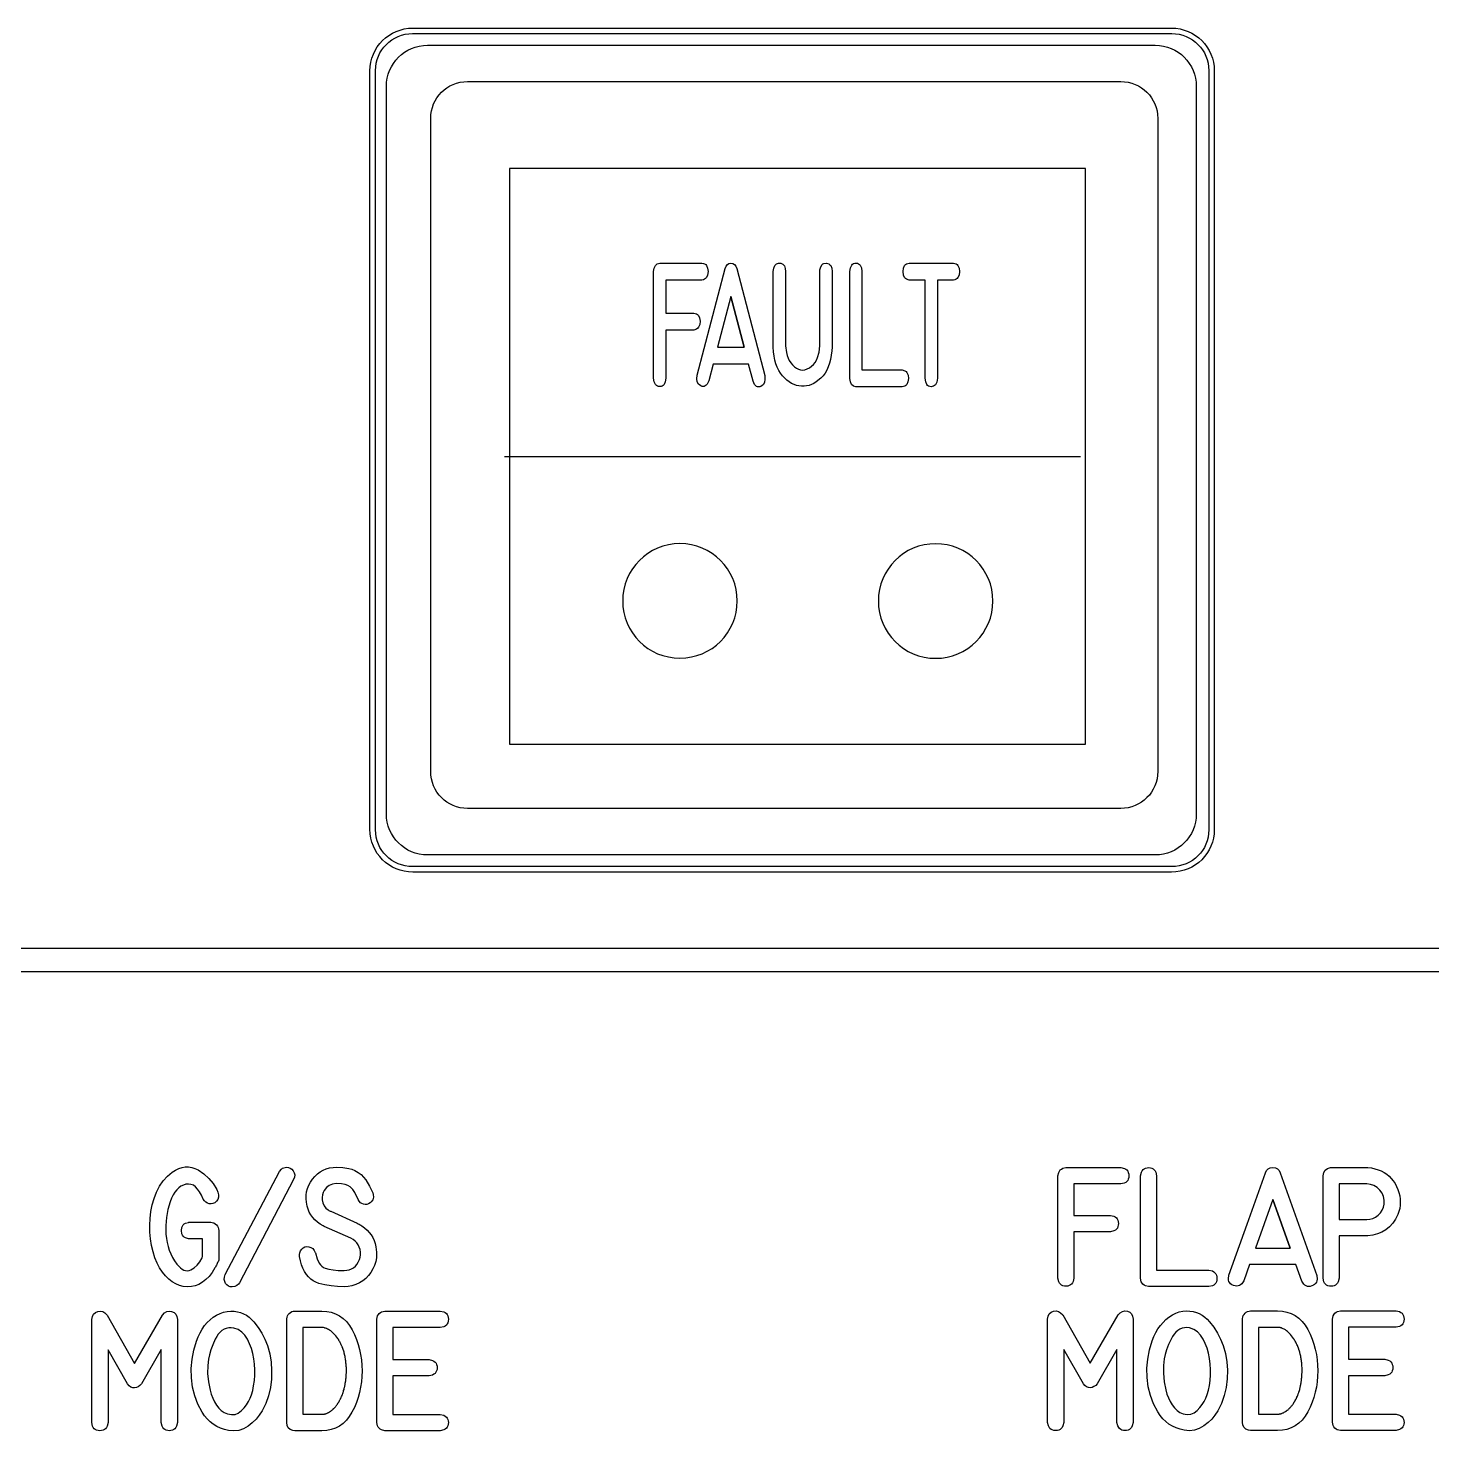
# Model space of a CAD drawing. Extents: x 214 to 359, y 82 to 686.
# Drawn here: x 282.1 to 321.1, y 324.6 to 363.58 of the extents above; entities that cross this region are included whole.
import ezdxf

# ---------------------------------------------------------------- set-up
doc = ezdxf.new("R2010")
doc.units = 0
for name, color, linetype in [('_BACKPANEL', 5, 'CONTINUOUS'), ('_ENGRAVING', 105, 'CONTINUOUS'), ('_LABELS', 30, 'CONTINUOUS'), ('_TOPLAYER', 1, 'CONTINUOUS')]:
    doc.layers.add(name, color=color, linetype=linetype)

msp = doc.modelspace()

# ---------------------------------------------------------------- linework, layer by layer
at = {"layer": '_BACKPANEL'}
msp.add_lwpolyline([(292.778, 363.427), (313.873, 363.427), (313.978, 363.421), (314.081, 363.406), (314.179, 363.38), (314.274, 363.346), (314.364, 363.303), (314.448, 363.252), (314.527, 363.192), (314.6, 363.126), (314.666, 363.053), (314.725, 362.974), (314.777, 362.89), (314.82, 362.8), (314.854, 362.705), (314.88, 362.607), (314.895, 362.504), (314.9, 362.399), (314.9, 341.304), (314.895, 341.199), (314.88, 341.096), (314.854, 340.998), (314.82, 340.903), (314.777, 340.813), (314.725, 340.729), (314.666, 340.65), (314.6, 340.577), (314.527, 340.511), (314.448, 340.452), (314.364, 340.4), (314.274, 340.357), (314.179, 340.323), (314.081, 340.297), (313.978, 340.282), (313.873, 340.277), (292.778, 340.277), (292.672, 340.282), (292.57, 340.297), (292.471, 340.323), (292.377, 340.357), (292.287, 340.4), (292.202, 340.452), (292.123, 340.511), (292.051, 340.577), (291.984, 340.65), (291.925, 340.729), (291.874, 340.813), (291.831, 340.903), (291.796, 340.998), (291.771, 341.096), (291.756, 341.199), (291.75, 341.304), (291.75, 362.399), (291.756, 362.504), (291.771, 362.607), (291.796, 362.705), (291.831, 362.8), (291.874, 362.89), (291.925, 362.974), (291.984, 363.053), (292.051, 363.126), (292.123, 363.192), (292.202, 363.252), (292.287, 363.303), (292.377, 363.346), (292.471, 363.38), (292.57, 363.406), (292.672, 363.421)], close=True, dxfattribs=at)
at = {"layer": '_ENGRAVING'}
for points in [[(292.788, 363.58), (313.863, 363.58), (313.985, 363.574), (314.104, 363.556), (314.218, 363.526), (314.327, 363.487), (314.431, 363.437), (314.53, 363.377), (314.621, 363.309), (314.706, 363.232), (314.782, 363.147), (314.851, 363.056), (314.91, 362.958), (314.96, 362.854), (315, 362.744), (315.03, 362.63), (315.048, 362.511), (315.054, 362.389), (315.054, 341.314), (315.048, 341.192), (315.03, 341.073), (315, 340.959), (314.96, 340.85), (314.91, 340.745), (314.851, 340.647), (314.782, 340.556), (314.706, 340.471), (314.621, 340.394), (314.53, 340.326), (314.431, 340.267), (314.327, 340.217), (314.218, 340.177), (314.104, 340.147), (313.985, 340.129), (313.863, 340.123), (292.788, 340.123), (292.666, 340.129), (292.547, 340.147), (292.433, 340.177), (292.323, 340.217), (292.219, 340.267), (292.121, 340.326), (292.029, 340.394), (291.945, 340.471), (291.868, 340.556), (291.8, 340.647), (291.74, 340.745), (291.69, 340.85), (291.65, 340.959), (291.621, 341.073), (291.603, 341.192), (291.597, 341.314), (291.597, 362.389), (291.603, 362.511), (291.621, 362.63), (291.65, 362.744), (291.69, 362.854), (291.74, 362.958), (291.8, 363.056), (291.868, 363.147), (291.945, 363.232), (292.029, 363.309), (292.121, 363.377), (292.219, 363.437), (292.323, 363.487), (292.433, 363.526), (292.547, 363.556), (292.666, 363.574)], [(293.196, 363.102), (313.412, 363.102), (313.529, 363.096), (313.642, 363.078), (313.752, 363.05), (313.857, 363.012), (313.957, 362.964), (314.051, 362.907), (314.139, 362.841), (314.22, 362.768), (314.293, 362.687), (314.359, 362.599), (314.416, 362.505), (314.464, 362.405), (314.502, 362.3), (314.531, 362.19), (314.548, 362.077), (314.554, 361.96), (314.554, 341.744), (314.548, 341.626), (314.531, 341.513), (314.502, 341.403), (314.464, 341.298), (314.416, 341.198), (314.359, 341.104), (314.293, 341.016), (314.22, 340.935), (314.139, 340.862), (314.051, 340.796), (313.957, 340.739), (313.857, 340.691), (313.752, 340.653), (313.642, 340.625), (313.529, 340.607), (313.412, 340.602), (293.196, 340.602), (293.079, 340.607), (292.965, 340.625), (292.855, 340.653), (292.75, 340.691), (292.65, 340.739), (292.556, 340.796), (292.468, 340.862), (292.387, 340.935), (292.314, 341.016), (292.248, 341.104), (292.191, 341.198), (292.143, 341.298), (292.105, 341.403), (292.077, 341.513), (292.059, 341.626), (292.054, 341.744), (292.054, 361.96), (292.059, 362.077), (292.077, 362.19), (292.105, 362.3), (292.143, 362.405), (292.191, 362.505), (292.248, 362.599), (292.314, 362.687), (292.387, 362.768), (292.468, 362.841), (292.556, 362.907), (292.65, 362.964), (292.75, 363.012), (292.855, 363.05), (292.965, 363.078), (293.079, 363.096)], [(219.719, 337.366), (355.536, 337.366), (355.536, 338.002), (219.719, 338.002)], [(286.568, 329.937), (286.554, 329.939), (286.469, 329.962), (286.436, 329.982), (286.408, 330.007), (286.387, 330.038), (286.372, 330.075), (286.36, 330.164), (286.372, 330.254), (286.387, 330.291), (286.408, 330.322), (286.436, 330.347), (286.469, 330.367), (286.554, 330.39), (286.568, 330.394), (286.583, 330.394), (287.171, 330.394), (287.215, 330.389), (287.257, 330.377), (287.295, 330.356), (287.329, 330.326), (287.358, 330.291), (287.379, 330.252), (287.391, 330.21), (287.396, 330.164), (287.396, 329.341), (287.376, 329.299), (287.365, 329.273), (287.354, 329.248), (287.341, 329.224), (287.329, 329.199), (287.317, 329.175), (287.305, 329.151), (287.29, 329.126), (287.211, 329.001), (287.126, 328.892), (287.037, 328.801), (286.944, 328.727), (286.845, 328.67), (286.742, 328.631), (286.635, 328.608), (286.522, 328.602), (286.41, 328.613), (286.302, 328.64), (286.199, 328.682), (286.1, 328.741), (286.006, 328.815), (285.916, 328.904), (285.831, 329.01), (285.751, 329.131), (285.682, 329.262), (285.622, 329.408), (285.572, 329.569), (285.531, 329.746), (285.501, 329.932), (285.484, 330.12), (285.48, 330.31), (285.488, 330.502), (285.51, 330.692), (285.546, 330.878), (285.598, 331.059), (285.664, 331.236), (285.747, 331.401), (285.848, 331.548), (285.967, 331.678), (286.105, 331.789), (286.196, 331.845), (286.287, 331.888), (286.377, 331.916), (286.466, 331.931), (286.555, 331.931), (286.644, 331.917), (286.731, 331.89), (286.819, 331.848), (286.981, 331.742), (287.122, 331.615), (287.241, 331.469), (287.338, 331.303), (287.351, 331.277), (287.36, 331.255), (287.373, 331.23), (287.391, 331.157), (287.39, 331.09), (287.37, 331.031), (287.332, 330.978), (287.285, 330.939), (287.235, 330.915), (287.184, 330.905), (287.131, 330.909), (287.08, 330.926), (287.035, 330.954), (286.996, 330.992), (286.964, 331.04), (286.915, 331.15), (286.864, 331.243), (286.809, 331.319), (286.75, 331.378), (286.689, 331.422), (286.623, 331.448), (286.555, 331.458), (286.483, 331.451), (286.412, 331.43), (286.345, 331.398), (286.283, 331.354), (286.226, 331.298), (286.173, 331.231), (286.125, 331.153), (286.082, 331.062), (286.043, 330.961), (285.982, 330.749), (285.943, 330.529), (285.925, 330.301), (285.929, 330.066), (285.941, 329.948), (285.96, 329.835), (285.987, 329.725), (286.021, 329.618), (286.063, 329.516), (286.113, 329.417), (286.17, 329.323), (286.235, 329.232), (286.331, 329.129), (286.379, 329.093), (286.427, 329.068), (286.475, 329.053), (286.523, 329.049), (286.572, 329.056), (286.621, 329.073), (286.714, 329.127), (286.796, 329.201), (286.868, 329.294), (286.93, 329.406), (286.948, 329.441), (286.948, 329.937)], [(289.084, 331.805), (289.137, 331.875), (289.167, 331.896), (289.2, 331.909), (289.275, 331.924), (289.33, 331.918), (289.38, 331.899), (289.425, 331.867), (289.465, 331.823), (289.494, 331.771), (289.505, 331.714), (289.498, 331.652), (289.473, 331.586), (287.969, 328.714), (287.942, 328.676), (287.9, 328.636), (287.843, 328.607), (287.769, 328.597), (287.715, 328.603), (287.666, 328.622), (287.624, 328.653), (287.587, 328.697), (287.561, 328.75), (287.55, 328.808), (287.554, 328.871), (287.573, 328.939)], [(291.242, 330.368), (291.267, 330.356), (291.296, 330.342), (291.321, 330.327), (291.346, 330.311), (291.372, 330.296), (291.447, 330.241), (291.515, 330.18), (291.575, 330.115), (291.628, 330.044), (291.673, 329.969), (291.71, 329.888), (291.74, 329.802), (291.763, 329.711), (291.78, 329.563), (291.775, 329.411), (291.756, 329.302), (291.725, 329.198), (291.68, 329.098), (291.623, 329.002), (291.556, 328.914), (291.48, 328.836), (291.397, 328.769), (291.305, 328.712), (291.202, 328.664), (291.096, 328.629), (290.989, 328.608), (290.88, 328.602), (290.697, 328.608), (290.518, 328.626), (290.344, 328.656), (290.174, 328.698), (290.093, 328.727), (290.018, 328.767), (289.949, 328.816), (289.886, 328.876), (289.829, 328.946), (289.778, 329.026), (289.733, 329.116), (289.694, 329.216), (289.665, 329.326), (289.643, 329.44), (289.638, 329.497), (289.645, 329.55), (289.666, 329.6), (289.7, 329.646), (289.742, 329.684), (289.79, 329.708), (289.842, 329.718), (289.9, 329.714), (289.958, 329.695), (290.006, 329.662), (290.045, 329.615), (290.075, 329.555), (290.08, 329.541), (290.125, 329.382), (290.185, 329.259), (290.22, 329.211), (290.259, 329.172), (290.301, 329.141), (290.347, 329.12), (290.451, 329.09), (290.574, 329.07), (290.716, 329.059), (290.877, 329.058), (290.952, 329.063), (291.02, 329.077), (291.083, 329.1), (291.14, 329.133), (291.19, 329.175), (291.235, 329.226), (291.273, 329.287), (291.305, 329.357), (291.325, 329.424), (291.335, 329.493), (291.333, 329.563), (291.321, 329.634), (291.299, 329.703), (291.269, 329.766), (291.23, 329.823), (291.183, 329.874), (291.129, 329.913), (291.061, 329.95), (290.324, 330.28), (290.3, 330.293), (290.214, 330.344), (290.136, 330.401), (290.067, 330.462), (290.006, 330.529), (289.955, 330.601), (289.911, 330.678), (289.876, 330.76), (289.85, 330.847), (289.829, 330.949), (289.82, 331.049), (289.821, 331.147), (289.834, 331.241), (289.858, 331.333), (289.894, 331.423), (289.941, 331.509), (289.999, 331.593), (290.066, 331.671), (290.137, 331.738), (290.214, 331.795), (290.295, 331.841), (290.382, 331.877), (290.473, 331.903), (290.57, 331.919), (290.671, 331.924), (290.846, 331.919), (291.012, 331.887), (291.092, 331.866), (291.173, 331.835), (291.268, 331.782), (291.35, 331.721), (291.421, 331.651), (291.481, 331.571), (291.582, 331.397), (291.673, 331.209), (291.688, 331.167), (291.693, 331.091), (291.672, 331.022), (291.632, 330.961), (291.598, 330.931), (291.556, 330.907), (291.512, 330.892), (291.465, 330.889), (291.417, 330.896), (291.37, 330.912), (291.33, 330.939), (291.295, 330.977), (291.265, 331.026), (291.177, 331.218), (291.121, 331.308), (291.045, 331.381), (290.978, 331.419), (290.905, 331.446), (290.802, 331.464), (290.655, 331.469), (290.555, 331.456), (290.467, 331.42), (290.391, 331.362), (290.328, 331.281), (290.296, 331.22), (290.276, 331.155), (290.267, 331.087), (290.271, 331.016), (290.29, 330.931), (290.324, 330.856), (290.373, 330.791), (290.437, 330.736), (290.451, 330.726), (290.469, 330.715), (290.486, 330.707), (290.505, 330.699)], [(310.706, 328.844), (310.706, 331.685), (310.73, 331.779), (310.751, 331.817), (310.776, 331.849), (310.807, 331.874), (310.843, 331.894), (310.93, 331.914), (312.459, 331.914), (312.556, 331.893), (312.593, 331.874), (312.624, 331.848), (312.648, 331.817), (312.665, 331.779), (312.676, 331.736), (312.679, 331.686), (312.676, 331.637), (312.665, 331.593), (312.648, 331.556), (312.623, 331.525), (312.592, 331.5), (312.554, 331.481), (312.456, 331.461), (311.15, 331.461), (311.15, 330.58), (312.169, 330.58), (312.264, 330.561), (312.302, 330.542), (312.333, 330.518), (312.357, 330.488), (312.375, 330.452), (312.386, 330.41), (312.39, 330.363), (312.387, 330.315), (312.377, 330.273), (312.36, 330.235), (312.336, 330.203), (312.305, 330.177), (312.267, 330.155), (312.169, 330.128), (311.15, 330.128), (311.15, 328.844), (311.13, 328.747), (311.112, 328.708), (311.088, 328.676), (311.059, 328.652), (311.023, 328.634), (310.982, 328.623), (310.936, 328.618), (310.889, 328.621), (310.847, 328.631), (310.81, 328.649), (310.779, 328.673), (310.753, 328.705), (310.732, 328.744)], [(313.225, 328.614), (313.138, 328.632), (313.102, 328.651), (313.072, 328.676), (313.046, 328.707), (313.026, 328.744), (313.001, 328.838), (313.001, 331.685), (313.028, 331.786), (313.049, 331.826), (313.075, 331.858), (313.106, 331.883), (313.143, 331.9), (313.185, 331.91), (313.231, 331.913), (313.278, 331.909), (313.319, 331.897), (313.354, 331.879), (313.384, 331.854), (313.408, 331.822), (313.426, 331.783), (313.446, 331.685), (313.446, 329.063), (314.904, 329.065), (315.002, 329.041), (315.041, 329.02), (315.072, 328.994), (315.096, 328.962), (315.113, 328.925), (315.123, 328.882), (315.126, 328.834), (315.122, 328.785), (315.112, 328.743), (315.094, 328.706), (315.069, 328.676), (315.038, 328.651), (315, 328.633), (314.903, 328.614)], [(315.458, 328.926), (315.965, 330.346), (316.473, 331.766), (316.505, 331.83), (316.55, 331.876), (316.608, 331.904), (316.679, 331.914), (316.751, 331.905), (316.809, 331.878), (316.855, 331.831), (316.888, 331.766), (317.901, 328.918), (317.91, 328.815), (317.904, 328.77), (317.89, 328.731), (317.87, 328.697), (317.842, 328.668), (317.807, 328.644), (317.765, 328.625), (317.72, 328.613), (317.678, 328.609), (317.639, 328.613), (317.603, 328.626), (317.569, 328.647), (317.537, 328.676), (317.482, 328.76), (317.319, 329.221), (316.032, 329.221), (315.874, 328.772), (315.818, 328.687), (315.786, 328.658), (315.751, 328.637), (315.714, 328.624), (315.674, 328.621), (315.631, 328.625), (315.586, 328.639), (315.543, 328.658), (315.508, 328.683), (315.481, 328.712), (315.461, 328.746), (315.449, 328.784), (315.444, 328.827)], [(319.289, 331.914), (319.319, 331.914), (319.418, 331.903), (319.513, 331.883), (319.604, 331.856), (319.692, 331.821), (319.77, 331.778), (319.843, 331.73), (319.91, 331.675), (319.971, 331.614), (320.026, 331.547), (320.075, 331.473), (320.118, 331.393), (320.154, 331.307), (320.184, 331.218), (320.205, 331.129), (320.218, 331.041), (320.222, 330.954), (320.217, 330.867), (320.204, 330.78), (320.182, 330.695), (320.151, 330.609), (320.089, 330.482), (320.012, 330.369), (319.923, 330.271), (319.82, 330.188), (319.706, 330.12), (319.585, 330.07), (319.455, 330.035), (319.319, 330.018), (319.289, 330.017), (318.521, 330.017), (318.521, 328.842), (318.496, 328.743), (318.476, 328.704), (318.451, 328.672), (318.42, 328.647), (318.384, 328.629), (318.343, 328.619), (318.297, 328.615), (318.25, 328.619), (318.209, 328.629), (318.173, 328.647), (318.143, 328.672), (318.118, 328.704), (318.098, 328.743), (318.074, 328.842), (318.074, 331.688), (318.096, 331.777), (318.138, 331.845), (318.2, 331.89), (318.282, 331.914), (318.297, 331.914)], [(319.289, 331.46), (318.521, 331.46), (318.521, 330.472), (319.289, 330.472), (319.376, 330.48), (319.458, 330.503), (319.535, 330.541), (319.607, 330.595), (319.669, 330.66), (319.717, 330.732), (319.75, 330.813), (319.769, 330.901), (319.772, 331.009), (319.754, 331.11), (319.714, 331.204), (319.652, 331.291), (319.575, 331.365), (319.489, 331.418), (319.393, 331.449)], [(317.158, 329.673), (316.678, 331.026), (316.194, 329.673)], [(316.678, 331.026), (317.158, 329.673)], [(286.247, 324.828), (286.22, 324.728), (286.199, 324.689), (286.173, 324.657), (286.143, 324.633), (286.107, 324.615), (286.067, 324.605), (286.022, 324.601), (285.976, 324.605), (285.936, 324.616), (285.901, 324.633), (285.87, 324.658), (285.845, 324.69), (285.824, 324.729), (285.798, 324.828), (285.798, 326.856), (285.251, 325.903), (285.206, 325.856), (285.159, 325.821), (285.109, 325.8), (285.056, 325.791), (285.004, 325.796), (284.954, 325.816), (284.908, 325.852), (284.864, 325.903), (284.321, 326.851), (284.323, 324.828), (284.299, 324.729), (284.278, 324.69), (284.252, 324.659), (284.221, 324.634), (284.184, 324.617), (284.141, 324.606), (284.092, 324.603), (284.044, 324.606), (284.002, 324.617), (283.965, 324.635), (283.935, 324.659), (283.91, 324.691), (283.892, 324.73), (283.872, 324.828), (283.872, 327.696), (283.887, 327.78), (283.918, 327.845), (283.967, 327.891), (284.033, 327.919), (284.104, 327.926), (284.171, 327.911), (284.233, 327.875), (284.291, 327.816), (285.057, 326.473), (285.831, 327.816), (285.888, 327.875), (285.95, 327.911), (286.016, 327.926), (286.087, 327.918), (286.152, 327.89), (286.2, 327.844), (286.232, 327.779), (286.247, 327.696)], [(288.748, 326.97), (288.81, 326.743), (288.849, 326.511), (288.865, 326.276), (288.859, 326.036), (288.829, 325.799), (288.776, 325.573), (288.699, 325.358), (288.598, 325.153), (288.521, 325.033), (288.431, 324.923), (288.327, 324.822), (288.211, 324.73), (288.085, 324.657), (287.953, 324.613), (287.815, 324.597), (287.67, 324.608), (287.552, 324.635), (287.442, 324.673), (287.339, 324.721), (287.243, 324.78), (287.155, 324.849), (287.073, 324.929), (286.998, 325.02), (286.93, 325.122), (286.816, 325.341), (286.729, 325.573), (286.669, 325.817), (286.636, 326.073), (286.631, 326.333), (286.652, 326.59), (286.7, 326.843), (286.775, 327.093), (286.822, 327.213), (286.876, 327.325), (286.937, 327.428), (287.003, 327.522), (287.077, 327.608), (287.157, 327.686), (287.244, 327.755), (287.337, 327.816), (287.432, 327.864), (287.529, 327.899), (287.628, 327.919), (287.73, 327.926), (287.826, 327.922), (287.917, 327.907), (288.004, 327.884), (288.086, 327.851), (288.164, 327.809), (288.237, 327.757), (288.306, 327.696), (288.37, 327.625), (288.487, 327.471), (288.589, 327.311), (288.676, 327.143)], [(289.509, 327.926), (290.26, 327.926), (290.395, 327.918), (290.522, 327.894), (290.64, 327.853), (290.749, 327.796), (290.849, 327.723), (290.941, 327.634), (291.024, 327.528), (291.098, 327.407), (291.163, 327.275), (291.22, 327.14), (291.268, 327.002), (291.307, 326.861), (291.337, 326.716), (291.359, 326.569), (291.372, 326.418), (291.376, 326.263), (291.372, 326.109), (291.359, 325.958), (291.337, 325.81), (291.307, 325.666), (291.267, 325.524), (291.219, 325.386), (291.162, 325.252), (291.097, 325.12), (291.023, 324.998), (290.94, 324.893), (290.848, 324.803), (290.748, 324.73), (290.639, 324.673), (290.521, 324.633), (290.395, 324.608), (290.26, 324.6), (289.509, 324.6), (289.513, 324.6), (289.509, 324.6), (289.452, 324.61), (289.38, 324.639), (289.328, 324.686), (289.298, 324.75), (289.288, 324.831), (289.286, 324.831), (289.288, 327.699), (289.286, 327.712), (289.293, 327.755), (289.306, 327.795), (289.327, 327.831), (289.356, 327.864), (289.39, 327.891), (289.427, 327.911), (289.467, 327.922), (289.511, 327.926)], [(293.551, 327.473), (292.23, 327.473), (292.23, 326.585), (293.237, 326.585), (293.336, 326.558), (293.375, 326.536), (293.407, 326.51), (293.431, 326.478), (293.449, 326.442), (293.459, 326.4), (293.462, 326.353), (293.459, 326.307), (293.448, 326.265), (293.43, 326.229), (293.406, 326.197), (293.374, 326.171), (293.335, 326.15), (293.237, 326.124), (292.23, 326.124), (292.23, 325.057), (293.551, 325.057), (293.649, 325.03), (293.688, 325.009), (293.719, 324.982), (293.744, 324.951), (293.761, 324.915), (293.772, 324.874), (293.775, 324.828), (293.772, 324.782), (293.761, 324.74), (293.744, 324.704), (293.719, 324.673), (293.688, 324.648), (293.649, 324.627), (293.551, 324.6), (292.009, 324.6), (291.92, 324.624), (291.884, 324.645), (291.853, 324.671), (291.827, 324.703), (291.807, 324.74), (291.783, 324.831), (291.783, 327.699), (291.808, 327.794), (291.829, 327.831), (291.854, 327.863), (291.885, 327.888), (291.921, 327.907), (292.009, 327.926), (293.551, 327.926), (293.649, 327.905), (293.688, 327.886), (293.719, 327.86), (293.744, 327.829), (293.761, 327.791), (293.771, 327.748), (293.775, 327.698), (293.771, 327.649), (293.76, 327.605), (293.743, 327.568), (293.718, 327.537), (293.687, 327.512), (293.648, 327.493)], [(312.799, 324.833), (312.771, 324.734), (312.751, 324.695), (312.725, 324.663), (312.694, 324.638), (312.659, 324.621), (312.618, 324.61), (312.573, 324.607), (312.528, 324.61), (312.488, 324.621), (312.453, 324.639), (312.422, 324.664), (312.397, 324.696), (312.376, 324.734), (312.349, 324.833), (312.349, 326.862), (311.803, 325.908), (311.758, 325.861), (311.71, 325.827), (311.66, 325.805), (311.608, 325.796), (311.556, 325.801), (311.506, 325.822), (311.46, 325.857), (311.416, 325.908), (310.873, 326.857), (310.874, 324.833), (310.85, 324.735), (310.83, 324.696), (310.804, 324.664), (310.772, 324.64), (310.735, 324.622), (310.693, 324.612), (310.644, 324.608), (310.596, 324.612), (310.554, 324.623), (310.517, 324.64), (310.487, 324.665), (310.462, 324.697), (310.443, 324.735), (310.424, 324.833), (310.424, 327.701), (310.438, 327.785), (310.47, 327.85), (310.519, 327.897), (310.584, 327.925), (310.656, 327.932), (310.723, 327.917), (310.785, 327.88), (310.842, 327.821), (311.609, 326.478), (312.383, 327.821), (312.44, 327.88), (312.502, 327.917), (312.568, 327.931), (312.639, 327.924), (312.703, 327.896), (312.751, 327.849), (312.783, 327.785), (312.799, 327.701)], [(315.3, 326.975), (315.362, 326.748), (315.401, 326.517), (315.417, 326.281), (315.41, 326.041), (315.381, 325.805), (315.327, 325.579), (315.25, 325.363), (315.15, 325.158), (315.073, 325.038), (314.982, 324.928), (314.879, 324.827), (314.763, 324.736), (314.637, 324.663), (314.505, 324.618), (314.366, 324.602), (314.221, 324.614), (314.104, 324.641), (313.994, 324.678), (313.891, 324.726), (313.795, 324.785), (313.706, 324.855), (313.624, 324.935), (313.55, 325.026), (313.482, 325.127), (313.368, 325.347), (313.28, 325.578), (313.221, 325.822), (313.188, 326.078), (313.183, 326.338), (313.204, 326.595), (313.252, 326.849), (313.327, 327.099), (313.374, 327.219), (313.428, 327.33), (313.488, 327.433), (313.555, 327.528), (313.629, 327.614), (313.709, 327.692), (313.795, 327.761), (313.888, 327.821), (313.983, 327.87), (314.081, 327.904), (314.18, 327.925), (314.282, 327.932), (314.377, 327.927), (314.469, 327.913), (314.555, 327.889), (314.638, 327.857), (314.716, 327.814), (314.789, 327.762), (314.858, 327.701), (314.922, 327.631), (315.039, 327.477), (315.141, 327.316), (315.228, 327.149)], [(316.061, 327.932), (316.811, 327.932), (316.947, 327.924), (317.073, 327.899), (317.191, 327.859), (317.3, 327.802), (317.401, 327.729), (317.492, 327.639), (317.575, 327.534), (317.649, 327.412), (317.715, 327.281), (317.771, 327.146), (317.819, 327.008), (317.858, 326.866), (317.889, 326.722), (317.911, 326.574), (317.924, 326.423), (317.928, 326.269), (317.924, 326.115), (317.911, 325.964), (317.889, 325.816), (317.858, 325.671), (317.819, 325.53), (317.771, 325.392), (317.714, 325.257), (317.649, 325.126), (317.574, 325.004), (317.491, 324.898), (317.4, 324.809), (317.299, 324.736), (317.19, 324.679), (317.073, 324.638), (316.946, 324.614), (316.811, 324.606), (316.061, 324.606), (316.064, 324.606), (316.061, 324.606), (316.004, 324.616), (315.931, 324.645), (315.88, 324.691), (315.849, 324.755), (315.84, 324.836), (315.838, 324.836), (315.84, 327.704), (315.838, 327.717), (315.844, 327.76), (315.858, 327.8), (315.879, 327.836), (315.907, 327.869), (315.941, 327.897), (315.978, 327.916), (316.019, 327.928), (316.063, 327.932)], [(320.103, 327.479), (318.782, 327.479), (318.782, 326.59), (319.789, 326.59), (319.888, 326.563), (319.926, 326.542), (319.958, 326.515), (319.983, 326.484), (320, 326.447), (320.011, 326.406), (320.014, 326.359), (320.01, 326.312), (320, 326.271), (319.982, 326.234), (319.957, 326.203), (319.926, 326.177), (319.887, 326.156), (319.789, 326.129), (318.782, 326.129), (318.782, 325.062), (320.103, 325.062), (320.201, 325.035), (320.239, 325.014), (320.271, 324.988), (320.296, 324.957), (320.313, 324.921), (320.324, 324.879), (320.327, 324.833), (320.324, 324.787), (320.313, 324.746), (320.296, 324.71), (320.271, 324.679), (320.239, 324.653), (320.201, 324.632), (320.103, 324.606), (318.561, 324.606), (318.472, 324.63), (318.435, 324.65), (318.404, 324.676), (318.379, 324.708), (318.359, 324.745), (318.334, 324.836), (318.334, 327.704), (318.36, 327.799), (318.38, 327.837), (318.406, 327.868), (318.437, 327.894), (318.473, 327.913), (318.561, 327.932), (320.103, 327.932), (320.201, 327.911), (320.239, 327.891), (320.271, 327.866), (320.295, 327.834), (320.313, 327.797), (320.323, 327.753), (320.326, 327.704), (320.323, 327.654), (320.312, 327.611), (320.295, 327.573), (320.27, 327.542), (320.239, 327.517), (320.2, 327.498)], [(287.743, 327.465), (287.672, 327.46), (287.605, 327.445), (287.543, 327.42), (287.485, 327.385), (287.432, 327.339), (287.383, 327.284), (287.339, 327.219), (287.299, 327.144), (287.231, 326.989), (287.176, 326.846), (287.136, 326.714), (287.109, 326.595), (287.088, 326.412), (287.087, 326.193), (287.107, 325.959), (287.153, 325.728), (287.187, 325.616), (287.227, 325.51), (287.275, 325.409), (287.33, 325.314), (287.394, 325.23), (287.466, 325.161), (287.548, 325.107), (287.639, 325.07), (287.747, 325.049), (287.847, 325.056), (287.939, 325.094), (288.024, 325.16), (288.1, 325.242), (288.166, 325.326), (288.222, 325.414), (288.269, 325.503), (288.307, 325.604), (288.34, 325.719), (288.365, 325.849), (288.384, 325.994), (288.395, 326.146), (288.396, 326.297), (288.388, 326.449), (288.37, 326.6), (288.342, 326.748), (288.303, 326.888), (288.253, 327.021), (288.192, 327.146), (288.119, 327.256), (288.032, 327.345), (287.931, 327.411), (287.816, 327.455)], [(290.26, 325.058), (290.266, 325.058), (290.274, 325.058), (290.28, 325.059), (290.287, 325.06), (290.294, 325.061), (290.303, 325.062), (290.309, 325.062), (290.317, 325.063), (290.323, 325.064), (290.331, 325.065), (290.344, 325.068), (290.351, 325.07), (290.359, 325.075), (290.366, 325.075), (290.374, 325.078), (290.381, 325.079), (290.389, 325.083), (290.403, 325.089), (290.419, 325.096), (290.425, 325.098), (290.433, 325.102), (290.446, 325.11), (290.462, 325.118), (290.468, 325.122), (290.476, 325.128), (290.491, 325.138), (290.498, 325.142), (290.507, 325.148), (290.513, 325.153), (290.521, 325.159), (290.527, 325.163), (290.535, 325.169), (290.551, 325.182), (290.564, 325.195), (290.57, 325.201), (290.578, 325.209), (290.585, 325.216), (290.593, 325.224), (290.607, 325.237), (290.613, 325.243), (290.621, 325.252), (290.628, 325.259), (290.636, 325.268), (290.648, 325.284), (290.663, 325.302), (290.676, 325.32), (290.682, 325.329), (290.69, 325.338), (290.695, 325.347), (290.703, 325.357), (290.708, 325.368), (290.715, 325.378), (290.728, 325.398), (290.734, 325.408), (290.741, 325.419), (290.746, 325.429), (290.754, 325.44), (290.763, 325.461), (290.769, 325.472), (290.776, 325.485), (290.781, 325.496), (290.789, 325.508), (290.793, 325.52), (290.798, 325.533), (290.809, 325.557), (290.82, 325.583), (290.824, 325.595), (290.83, 325.609), (290.834, 325.622), (290.84, 325.636), (290.848, 325.662), (290.852, 325.675), (290.857, 325.69), (290.865, 325.718), (290.875, 325.745), (290.877, 325.759), (290.881, 325.775), (290.884, 325.788), (290.889, 325.804), (290.891, 325.816), (290.895, 325.831), (290.9, 325.862), (290.903, 325.876), (290.907, 325.891), (290.908, 325.905), (290.911, 325.921), (290.916, 325.952), (290.918, 325.966), (290.922, 325.982), (290.926, 326.013), (290.926, 326.027), (290.929, 326.044), (290.932, 326.075), (290.934, 326.106), (290.935, 326.138), (290.937, 326.169), (290.938, 326.185), (290.94, 326.202), (290.941, 326.215), (290.942, 326.232), (290.942, 326.247), (290.942, 326.263), (290.942, 326.279), (290.942, 326.294), (290.941, 326.31), (290.94, 326.327), (290.94, 326.341), (290.94, 326.358), (290.937, 326.39), (290.935, 326.419), (290.932, 326.453), (290.93, 326.483), (290.927, 326.513), (290.925, 326.528), (290.924, 326.544), (290.918, 326.575), (290.914, 326.589), (290.913, 326.604), (290.908, 326.635), (290.903, 326.666), (290.895, 326.695), (290.891, 326.723), (290.886, 326.737), (290.883, 326.752), (290.878, 326.766), (290.875, 326.781), (290.867, 326.809), (290.859, 326.837), (290.853, 326.849), (290.849, 326.863), (290.84, 326.89), (290.83, 326.916), (290.824, 326.928), (290.82, 326.942), (290.814, 326.954), (290.809, 326.967), (290.798, 326.991), (290.789, 327.014), (290.777, 327.038), (290.771, 327.049), (290.766, 327.059), (290.754, 327.082), (290.741, 327.103), (290.734, 327.113), (290.728, 327.124), (290.715, 327.144), (290.709, 327.153), (290.704, 327.163), (290.677, 327.2), (290.652, 327.236), (290.623, 327.269), (290.594, 327.299), (290.567, 327.327), (290.537, 327.351), (290.507, 327.376), (290.476, 327.397), (290.448, 327.415), (290.419, 327.429), (290.389, 327.441), (290.359, 327.452), (290.344, 327.456), (290.331, 327.462), (290.303, 327.467), (290.274, 327.468), (290.266, 327.468), (290.26, 327.468), (289.734, 327.468), (289.734, 325.058)], [(314.294, 327.471), (314.223, 327.466), (314.157, 327.451), (314.095, 327.425), (314.037, 327.39), (313.984, 327.345), (313.935, 327.29), (313.891, 327.224), (313.851, 327.149), (313.782, 326.994), (313.728, 326.851), (313.687, 326.72), (313.66, 326.6), (313.64, 326.417), (313.638, 326.199), (313.659, 325.965), (313.705, 325.734), (313.738, 325.622), (313.779, 325.515), (313.827, 325.415), (313.882, 325.32), (313.945, 325.235), (314.018, 325.166), (314.1, 325.113), (314.191, 325.075), (314.299, 325.054), (314.399, 325.062), (314.491, 325.099), (314.576, 325.165), (314.652, 325.247), (314.718, 325.332), (314.774, 325.419), (314.82, 325.509), (314.859, 325.609), (314.891, 325.725), (314.917, 325.855), (314.936, 325.999), (314.946, 326.151), (314.948, 326.303), (314.939, 326.454), (314.921, 326.606), (314.893, 326.754), (314.854, 326.894), (314.804, 327.026), (314.744, 327.151), (314.671, 327.262), (314.584, 327.35), (314.483, 327.417), (314.368, 327.461)], [(316.811, 325.064), (316.818, 325.064), (316.826, 325.064), (316.831, 325.065), (316.839, 325.065), (316.846, 325.066), (316.854, 325.067), (316.861, 325.068), (316.869, 325.069), (316.875, 325.07), (316.883, 325.07), (316.896, 325.074), (316.902, 325.076), (316.91, 325.08), (316.917, 325.081), (316.926, 325.083), (316.932, 325.085), (316.94, 325.088), (316.955, 325.095), (316.971, 325.101), (316.977, 325.104), (316.985, 325.108), (316.998, 325.116), (317.014, 325.124), (317.02, 325.128), (317.028, 325.134), (317.042, 325.143), (317.05, 325.147), (317.058, 325.153), (317.065, 325.158), (317.073, 325.165), (317.079, 325.169), (317.087, 325.174), (317.103, 325.187), (317.116, 325.2), (317.122, 325.207), (317.13, 325.215), (317.136, 325.221), (317.144, 325.229), (317.159, 325.242), (317.165, 325.249), (317.173, 325.257), (317.179, 325.264), (317.187, 325.273), (317.2, 325.29), (317.214, 325.307), (317.227, 325.325), (317.234, 325.334), (317.242, 325.343), (317.247, 325.353), (317.254, 325.363), (317.26, 325.373), (317.267, 325.384), (317.28, 325.403), (317.285, 325.414), (317.293, 325.424), (317.298, 325.435), (317.305, 325.445), (317.315, 325.467), (317.32, 325.478), (317.328, 325.491), (317.333, 325.501), (317.34, 325.514), (317.344, 325.525), (317.35, 325.538), (317.361, 325.562), (317.372, 325.588), (317.376, 325.601), (317.382, 325.614), (317.386, 325.627), (317.391, 325.642), (317.399, 325.668), (317.403, 325.681), (317.409, 325.696), (317.417, 325.723), (317.426, 325.751), (317.429, 325.765), (317.433, 325.78), (317.436, 325.794), (317.441, 325.809), (317.443, 325.821), (317.447, 325.837), (317.452, 325.868), (317.454, 325.882), (317.458, 325.897), (317.46, 325.911), (317.463, 325.926), (317.468, 325.957), (317.47, 325.972), (317.474, 325.988), (317.477, 326.019), (317.478, 326.033), (317.48, 326.05), (317.484, 326.08), (317.485, 326.111), (317.487, 326.144), (317.488, 326.175), (317.489, 326.19), (317.492, 326.207), (317.492, 326.221), (317.493, 326.238), (317.493, 326.253), (317.493, 326.269), (317.493, 326.284), (317.493, 326.3), (317.492, 326.315), (317.492, 326.332), (317.492, 326.347), (317.492, 326.363), (317.488, 326.396), (317.487, 326.425), (317.484, 326.459), (317.482, 326.488), (317.479, 326.519), (317.476, 326.534), (317.476, 326.55), (317.469, 326.581), (317.466, 326.594), (317.465, 326.61), (317.46, 326.641), (317.455, 326.672), (317.447, 326.701), (317.442, 326.728), (317.437, 326.742), (317.434, 326.758), (317.43, 326.771), (317.426, 326.787), (317.418, 326.815), (317.41, 326.842), (317.405, 326.854), (317.401, 326.868), (317.391, 326.896), (317.382, 326.922), (317.376, 326.934), (317.372, 326.948), (317.366, 326.959), (317.361, 326.972), (317.35, 326.996), (317.34, 327.019), (317.329, 327.043), (317.323, 327.054), (317.318, 327.065), (317.305, 327.087), (317.293, 327.108), (317.285, 327.119), (317.28, 327.13), (317.267, 327.149), (317.261, 327.159), (317.256, 327.169), (317.229, 327.206), (317.203, 327.242), (317.175, 327.274), (317.146, 327.305), (317.119, 327.333), (317.089, 327.357), (317.058, 327.381), (317.028, 327.402), (316.999, 327.42), (316.971, 327.435), (316.94, 327.446), (316.91, 327.458), (316.896, 327.462), (316.883, 327.467), (316.854, 327.472), (316.826, 327.474), (316.818, 327.474), (316.811, 327.474), (316.286, 327.474), (316.286, 325.064)]]:
    msp.add_lwpolyline(points, close=True, dxfattribs=at)
at = {"layer": '_LABELS'}
for points in [[(311.474, 343.677), (311.474, 359.679), (295.474, 359.679), (295.474, 343.677)], [(299.474, 353.851), (299.474, 356.811), (299.493, 356.909), (299.528, 356.982), (299.579, 357.029), (299.646, 357.05), (300.82, 357.05), (300.86, 357.042), (300.894, 357.028), (300.923, 357.008), (300.946, 356.981), (300.978, 356.909), (300.989, 356.812), (300.978, 356.716), (300.946, 356.644), (300.922, 356.618), (300.892, 356.598), (300.858, 356.585), (300.818, 356.578), (299.815, 356.578), (299.815, 355.66), (300.597, 355.66), (300.67, 355.64), (300.699, 355.621), (300.723, 355.595), (300.755, 355.527), (300.767, 355.434), (300.757, 355.34), (300.726, 355.268), (300.702, 355.24), (300.672, 355.217), (300.597, 355.189), (299.815, 355.189), (299.815, 353.851), (299.8, 353.75), (299.768, 353.677), (299.745, 353.651), (299.718, 353.632), (299.687, 353.621), (299.651, 353.616), (299.615, 353.619), (299.583, 353.63), (299.555, 353.648), (299.531, 353.673), (299.494, 353.747)], [(300.688, 353.937), (301.076, 355.416), (301.466, 356.895), (301.491, 356.962), (301.526, 357.01), (301.57, 357.039), (301.625, 357.05), (301.679, 357.041), (301.724, 357.012), (301.759, 356.963), (301.785, 356.895), (302.562, 353.929), (302.569, 353.821), (302.554, 353.734), (302.517, 353.668), (302.49, 353.643), (302.458, 353.623), (302.424, 353.61), (302.392, 353.606), (302.361, 353.611), (302.333, 353.624), (302.283, 353.677), (302.241, 353.764), (302.116, 354.244), (301.128, 354.244), (301.007, 353.776), (300.964, 353.688), (300.939, 353.657), (300.913, 353.636), (300.884, 353.623), (300.853, 353.619), (300.821, 353.624), (300.786, 353.637), (300.726, 353.684), (300.69, 353.749), (300.677, 353.833)], [(304.435, 354.746), (304.435, 354.712), (304.43, 354.612), (304.414, 354.487), (304.392, 354.372), (304.364, 354.264), (304.329, 354.165), (304.288, 354.075), (304.24, 353.993), (304.186, 353.919), (304.126, 353.854), (303.997, 353.748), (303.931, 353.707), (303.864, 353.675), (303.796, 353.65), (303.727, 353.634), (303.657, 353.626), (303.585, 353.626), (303.514, 353.634), (303.445, 353.65), (303.377, 353.674), (303.31, 353.706), (303.182, 353.794), (303.06, 353.915), (303.004, 353.987), (302.954, 354.068), (302.912, 354.155), (302.876, 354.251), (302.847, 354.355), (302.825, 354.466), (302.809, 354.585), (302.801, 354.712), (302.801, 354.746), (302.801, 356.815), (302.814, 356.905), (302.848, 356.98), (302.892, 357.028), (302.945, 357.05), (303.008, 357.045), (303.067, 357.016), (303.109, 356.969), (303.134, 356.902), (303.143, 356.815), (303.143, 354.746), (303.165, 354.565), (303.186, 354.484), (303.213, 354.408), (303.247, 354.339), (303.288, 354.276), (303.335, 354.219), (303.388, 354.169), (303.445, 354.127), (303.503, 354.098), (303.562, 354.081), (303.622, 354.077), (303.682, 354.085), (303.743, 354.106), (303.804, 354.14), (303.867, 354.185), (303.919, 354.235), (303.964, 354.291), (304.002, 354.354), (304.032, 354.424), (304.074, 354.577), (304.095, 354.746), (304.095, 356.815), (304.097, 356.86), (304.119, 356.949), (304.157, 357.01), (304.182, 357.03), (304.21, 357.042), (304.28, 357.046), (304.348, 357.024), (304.375, 357.004), (304.396, 356.978), (304.425, 356.909), (304.435, 356.815)], [(305.096, 353.611), (305.029, 353.631), (304.979, 353.676), (304.943, 353.748), (304.924, 353.845), (304.924, 356.811), (304.945, 356.917), (304.981, 356.992), (305.005, 357.017), (305.033, 357.036), (305.065, 357.046), (305.101, 357.049), (305.137, 357.044), (305.168, 357.032), (305.195, 357.013), (305.218, 356.987), (305.251, 356.914), (305.266, 356.811), (305.266, 354.08), (306.385, 354.081), (306.46, 354.056), (306.49, 354.035), (306.514, 354.008), (306.545, 353.936), (306.555, 353.84), (306.544, 353.746), (306.511, 353.676), (306.487, 353.651), (306.458, 353.631), (306.384, 353.611)], [(307.021, 353.848), (307.021, 356.576), (306.576, 356.576), (306.502, 356.598), (306.473, 356.618), (306.449, 356.645), (306.417, 356.716), (306.407, 356.812), (306.418, 356.909), (306.449, 356.98), (306.473, 357.007), (306.502, 357.027), (306.576, 357.05), (307.806, 357.05), (307.88, 357.028), (307.908, 357.008), (307.932, 356.981), (307.964, 356.909), (307.974, 356.812), (307.964, 356.715), (307.933, 356.644), (307.909, 356.618), (307.88, 356.598), (307.846, 356.584), (307.806, 356.576), (307.363, 356.576), (307.363, 353.848), (307.341, 353.744), (307.304, 353.67), (307.28, 353.645), (307.252, 353.627), (307.22, 353.616), (307.184, 353.613), (307.148, 353.617), (307.117, 353.629), (307.09, 353.648), (307.068, 353.673), (307.036, 353.746)], [(301.992, 354.716), (301.624, 356.125), (301.253, 354.716)], [(301.624, 356.125), (301.992, 354.716)], [(300.209, 349.254), (300.046, 349.245), (299.888, 349.221), (299.735, 349.182), (299.589, 349.128), (299.45, 349.061), (299.319, 348.982), (299.196, 348.89), (299.083, 348.787), (298.98, 348.674), (298.889, 348.552), (298.809, 348.421), (298.742, 348.281), (298.688, 348.135), (298.649, 347.983), (298.625, 347.825), (298.617, 347.662), (298.625, 347.499), (298.649, 347.341), (298.688, 347.189), (298.742, 347.042), (298.809, 346.903), (298.889, 346.772), (298.98, 346.649), (299.083, 346.536), (299.196, 346.434), (299.319, 346.342), (299.45, 346.262), (299.589, 346.195), (299.735, 346.142), (299.888, 346.103), (300.046, 346.078), (300.209, 346.07), (300.371, 346.078), (300.53, 346.103), (300.682, 346.142), (300.828, 346.195), (300.967, 346.262), (301.099, 346.342), (301.221, 346.434), (301.334, 346.536), (301.437, 346.649), (301.529, 346.772), (301.608, 346.903), (301.675, 347.042), (301.729, 347.189), (301.768, 347.341), (301.792, 347.499), (301.8, 347.662), (301.792, 347.825), (301.768, 347.983), (301.729, 348.135), (301.675, 348.281), (301.608, 348.421), (301.529, 348.552), (301.437, 348.674), (301.334, 348.787), (301.221, 348.89), (301.099, 348.982), (300.967, 349.061), (300.828, 349.128), (300.682, 349.182), (300.53, 349.221), (300.371, 349.245)], [(307.312, 349.25), (307.149, 349.242), (306.991, 349.218), (306.838, 349.179), (306.692, 349.125), (306.553, 349.058), (306.422, 348.978), (306.299, 348.887), (306.186, 348.784), (306.083, 348.671), (305.992, 348.548), (305.912, 348.417), (305.845, 348.278), (305.791, 348.132), (305.752, 347.979), (305.728, 347.821), (305.72, 347.659), (305.728, 347.496), (305.752, 347.338), (305.791, 347.185), (305.845, 347.039), (305.912, 346.9), (305.992, 346.769), (306.083, 346.646), (306.186, 346.533), (306.299, 346.43), (306.422, 346.339), (306.553, 346.259), (306.692, 346.192), (306.838, 346.138), (306.991, 346.099), (307.149, 346.075), (307.312, 346.067), (307.475, 346.075), (307.633, 346.099), (307.785, 346.138), (307.931, 346.192), (308.07, 346.259), (308.202, 346.339), (308.324, 346.43), (308.437, 346.533), (308.54, 346.646), (308.632, 346.769), (308.711, 346.9), (308.778, 347.039), (308.832, 347.185), (308.871, 347.338), (308.895, 347.496), (308.903, 347.659), (308.895, 347.821), (308.871, 347.979), (308.832, 348.132), (308.778, 348.278), (308.711, 348.417), (308.632, 348.548), (308.54, 348.671), (308.437, 348.784), (308.324, 348.887), (308.202, 348.978), (308.07, 349.058), (307.931, 349.125), (307.785, 349.179), (307.633, 349.218), (307.475, 349.242)]]:
    msp.add_lwpolyline(points, close=True, dxfattribs=at)
msp.add_lwpolyline([(295.335, 351.678), (311.335, 351.678)], dxfattribs=at)
at = {"layer": '_TOPLAYER'}
msp.add_lwpolyline([(294.308, 362.095), (312.457, 362.095), (312.563, 362.09), (312.665, 362.074), (312.763, 362.049), (312.857, 362.015), (312.947, 361.972), (313.031, 361.92), (313.11, 361.861), (313.183, 361.795), (313.249, 361.723), (313.308, 361.644), (313.359, 361.559), (313.402, 361.47), (313.437, 361.375), (313.462, 361.277), (313.477, 361.175), (313.483, 361.07), (313.483, 342.92), (313.477, 342.815), (313.462, 342.713), (313.437, 342.615), (313.402, 342.521), (313.359, 342.431), (313.308, 342.346), (313.249, 342.267), (313.183, 342.195), (313.11, 342.129), (313.031, 342.07), (312.947, 342.018), (312.857, 341.975), (312.763, 341.941), (312.665, 341.916), (312.563, 341.9), (312.457, 341.895), (294.308, 341.895), (294.203, 341.9), (294.101, 341.916), (294.002, 341.941), (293.908, 341.975), (293.818, 342.018), (293.734, 342.07), (293.655, 342.129), (293.582, 342.195), (293.516, 342.267), (293.457, 342.346), (293.406, 342.431), (293.363, 342.521), (293.329, 342.615), (293.303, 342.713), (293.288, 342.815), (293.283, 342.92), (293.283, 361.07), (293.288, 361.175), (293.303, 361.277), (293.329, 361.375), (293.363, 361.47), (293.406, 361.559), (293.457, 361.644), (293.516, 361.723), (293.582, 361.795), (293.655, 361.861), (293.734, 361.92), (293.818, 361.972), (293.908, 362.015), (294.002, 362.049), (294.101, 362.074), (294.203, 362.09)], close=True, dxfattribs=at)

doc.saveas('drawing.dxf')
